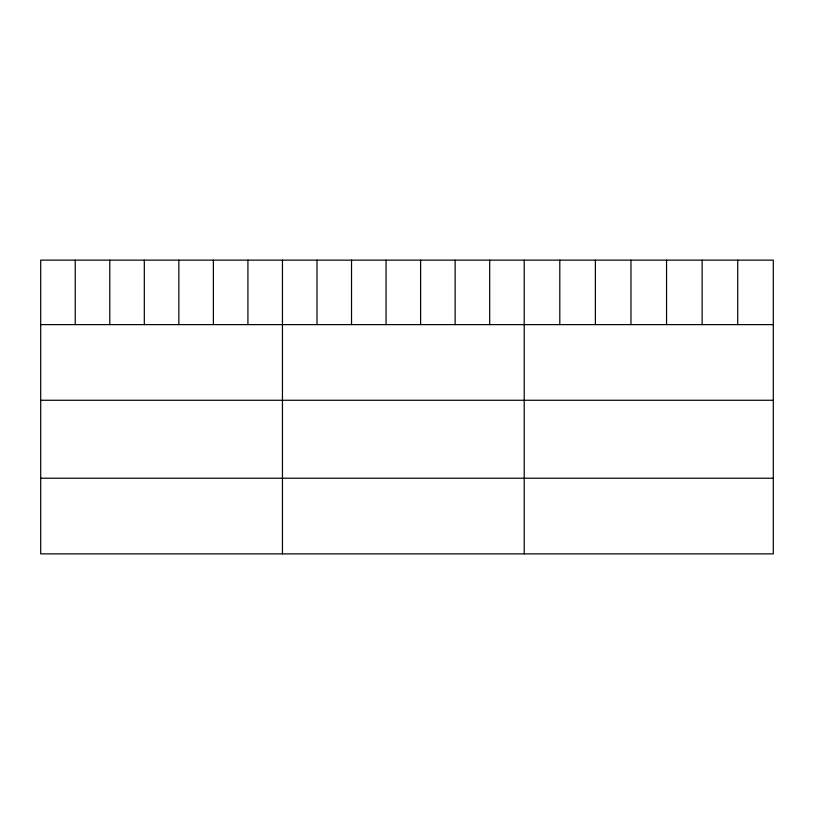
<?xml version="1.0" encoding="UTF-8"?>
<svg xmlns="http://www.w3.org/2000/svg" width="814" height="814" viewBox="0 0 814 814"><rect width="100%" height="100%" fill="white"/><g stroke="black" fill="none" stroke-linecap="round" stroke-linejoin="round"><path stroke-width="1.22" d="M773.3 324.613L773.3 553.866L40.7 553.866L40.7 260.134L773.3 260.134L773.3 324.613L40.7 324.613M40.7 400.264L773.3 400.264M40.7 478.215L773.3 478.215M737.718 260.134L737.718 324.613M702.136 260.134L702.136 324.613M666.554 260.134L666.554 324.613M630.962 260.134L630.962 324.613M595.38 260.134L595.38 324.613M559.798 260.134L559.798 324.613M524.216 260.134L524.216 553.866M489.682 260.134L489.682 324.613M455.138 260.134L455.138 324.613M420.604 260.134L420.604 324.613M386.07 260.134L386.07 324.613M351.536 260.134L351.536 324.613M316.992 260.134L316.992 324.613M282.458 260.134L282.458 553.866M247.924 260.134L247.924 324.613M213.38 260.134L213.38 324.613M178.846 260.134L178.846 324.613M144.312 260.134L144.312 324.613M109.778 260.134L109.778 324.613M75.234 260.134L75.234 324.613"/></g></svg>
